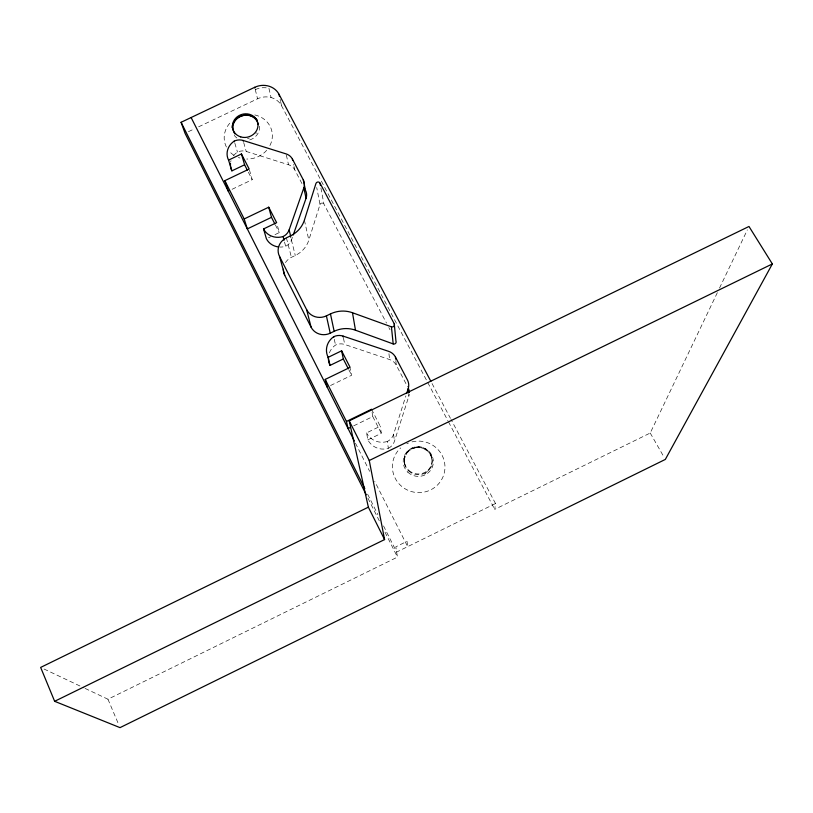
<?xml version="1.0" encoding="UTF-8"?>
<svg xmlns="http://www.w3.org/2000/svg" width="813" height="813" viewBox="0 0 813 813"><rect width="100%" height="100%" fill="white"/><g stroke="black" fill="none" stroke-linecap="round" stroke-linejoin="round"><path stroke-width="0.61" stroke-dasharray="4.07 3.05" d="M717.34 292.67L650.227 433.034L494.711 509.365L495.513 503.532L451.032 419.437M285.454 262.609A14.156 13.354 -14 0 1 291.42 257.335L295.282 255.475A25.803 24.146 -14.7 0 0 308.838 240.12L320.007 204.5L316.724 187.539M371.551 409.244L380.25 426.225L366.561 432.892L367.872 439.853A17.043 16.616 -0.1 0 0 388.34 448.309L387.364 441.459A12.246 11.931 -0.4 0 0 393.583 434.335L405.89 395.88M388.34 448.309A12.043 11.758 0.3 0 0 394.447 441.286L408.817 396.307A11.961 11.565 0 0 0 409.274 394.153M292.406 237.386L291.582 239.754A11.473 10.742 -15 0 1 285.648 246.268A16.23 15.183 -14.9 0 1 280.16 247.061M719.515 288.097L747.35 229.896M432.069 465.859L424.833 474.081M495.513 503.532L396.653 552.047L383.004 524.832M85.131 688.438L107.946 699.221L397.476 557.098L395.809 546.824L407.008 541.336L407.669 546.641L374.752 481.418M353.696 425.839L372.771 416.561L371.958 411.683M367.872 439.853L381.327 433.299L380.25 426.225M330.515 385.525L351.653 375.271L350.322 368.482M268.544 237.742L270.699 236.705M274.997 234.642L279.286 232.579L277.233 224.866M232.112 189.277L252.213 179.673L249.51 170.222M188.443 131.665L194.104 128.972M198.636 126.818L257.558 98.8A18.12 16.514 -14.5 0 1 281.511 105.68L447.922 420.778M417.13 447.201L411.927 448.888L408.685 451.083L406.215 454.091L407.252 452.018L404.711 457.658L404.904 455.941L404.305 461.52L405.016 465.341L404.264 461.428M415.677 447.668C421.886 446.571 427.668 450.087 431.185 455.006L429.63 453.319L431.429 456.794L432.17 460.615L430.626 454.203M233.565 155.74A15.975 14.705 -16.4 0 1 237.477 152.102A11.26 10.366 -16.6 0 1 246.207 151.442L288.534 164.744A11.331 10.478 -13.9 0 1 294.763 169.836L302.812 185.222M329.377 352.872A16.727 16.087 -9.1 0 1 335.535 345.068A11.799 11.341 -9.8 0 1 344.722 344.478L389.61 359.539A11.89 11.453 -2.9 0 1 396.287 365.169L407.526 386.653M44.075 669.038L83.993 687.9M650.227 433.034L664.069 457.221M432.049 383.553L450.432 418.319M448.522 421.906L494.711 509.365M320.922 188.016L323.93 204.093L386.48 323.066M388.848 327.558L390.027 329.793M248.402 172.234L252.213 179.673M275.383 224.957L279.286 232.579M348.868 369.844L351.653 375.271M372.771 416.561L381.327 433.299M355.464 443.187L369.651 471.306M367.649 494.223L377.882 514.629M367.933 498.176L379.295 520.838M384.976 532.169L397.476 557.098M107.946 699.221L118.556 724.231M234.845 143.21L237.477 152.102M243.687 142.539L246.207 151.442M284.54 242.05L285.648 246.268M286.4 237.853L291.42 257.335M291.328 239.693L295.282 255.475M255.252 89.491L257.558 98.8M268.94 88.353L271.054 97.54M286.339 155.09L288.534 164.744M304.397 220.12L308.838 240.12M280.119 99.308L280.434 100.731M280.587 101.442L281.511 105.68M293.584 164.48L293.727 165.161M294.021 166.502L294.763 169.836M334.306 339.346L335.535 345.068M343.482 338.218L344.722 344.478M393.583 434.335L394.447 441.286M388.949 353.696L389.61 359.539M395.829 360.647L396.287 365.169M408.665 394.417L408.817 396.307M256.4 132.773A12.835 11.728 -15.9 0 1 255.892 133.495M249.296 138.108A12.835 11.728 -15.9 0 1 247.518 138.556M259.601 126.208A13.892 12.693 -15.9 0 1 248.89 140.192M236.868 137.966A13.892 12.693 -15.9 0 1 234.276 135.344M255.282 89.633A18.343 16.687 -14.6 0 1 268.117 88.15M320.007 204.5A2.114 1.972 -11.3 0 1 323.93 204.093M254.784 114.938A24.238 22.195 -15.8 0 1 269.56 146.238M266.664 150.334A24.238 22.195 -15.8 0 1 246.735 159.053M239.998 158.027A24.238 22.195 -15.8 0 1 238.402 157.498M233.941 155.273A24.238 22.195 -15.8 0 1 230.14 152.194M226.4 147.011A24.238 22.195 -15.8 0 1 229.957 122.987M412.008 441.886A26.321 25.731 11.5 0 1 444.833 469.711A26.321 25.731 11.5 0 1 407.008 489.843A26.321 25.731 11.5 0 1 400.687 447.922M406.785 443.786A26.321 25.731 11.5 0 1 408.482 443.034M387.364 441.459A17.327 16.87 -0.8 0 1 366.561 432.892M230.689 162.011A15.975 14.705 -16.4 0 1 231.024 160.659M408.827 470.392A13.984 13.658 10.4 0 0 431.845 463.278A13.984 13.658 10.4 0 0 413.868 447.282A13.984 13.658 10.4 0 0 408.827 470.392M408.573 470.859A13.953 13.628 10.5 0 0 431.774 464.477A13.953 13.628 10.5 0 0 414.366 447.963A13.953 13.628 10.5 0 0 408.573 470.859M407.831 472.19A15.091 14.746 10.6 0 0 432.923 465.28A15.091 14.746 10.6 0 0 414.081 447.424A15.091 14.746 10.6 0 0 407.831 472.19"/><path stroke-width="1.22" d="M406.652 393.472L408.197 388.665A12.154 11.738 -0.6 0 0 407.425 379.905L395.464 357.07A12.083 11.626 -3.3 0 0 388.685 351.358L343.066 336.094A11.992 11.504 -10 0 0 333.737 336.704A17.002 16.331 -9.4 0 0 328.157 357.334L330.058 365.393L343.31 358.98L341.623 350.81L328.157 357.334M293.229 235.018L306.054 198.281A11.392 10.579 -13.3 0 0 305.505 190.364L305.231 189.073M284.062 240.221L283.097 236.532A11.656 10.884 -15.1 0 0 289.123 229.927L303.838 187.874A11.565 10.721 -13.4 0 0 303.29 179.846L292.385 159.043A11.514 10.61 -13.9 0 0 286.064 153.891L243.097 140.446A11.443 10.498 -16.6 0 0 234.225 141.127A16.219 14.898 -16.4 0 0 228.555 160.12L231.898 170.852L244.591 164.795L241.451 153.972L228.555 160.12M772.35 263.94L665.329 459.426L120.009 727.635L54.644 701.304L40.65 667.422L368.36 507.17L349.214 420.86L748.986 226.471L772.35 263.94L369.265 460.504L384.579 539.578L54.644 701.304M350.332 427.475L348.086 428.573L346.45 421.449L325.22 379.407L350.098 367.354L341.623 350.81M346.45 421.449L371.551 409.244M279.509 256.39L306.633 309.682A14.807 14.075 -12.1 0 0 326.399 315.861L330.464 313.909A27.439 26.27 -9.5 0 1 352.486 312.741L391.419 326.826L393.187 343.929L355.484 330.2A26.555 25.518 -9 0 0 334.163 331.308L330.23 333.208A14.339 13.679 -11.8 0 1 311.084 327.172L284.763 275.353L279.509 256.39A14.624 13.73 -14.2 0 1 286.4 237.853L290.383 235.933A26.636 24.817 -14.8 0 0 304.397 220.12L315.942 183.494A2.185 2.022 -11.5 0 1 319.997 183.077L394.254 323.828L395.931 341.023A2.195 2.093 -2.7 0 1 393.187 343.929M268.717 207.203L271.481 217.325L247.325 228.91L244.185 218.951L268.717 207.203L276.644 222.66L263.544 228.941L266.4 238.768A16.23 15.183 -14.9 0 0 278.707 246.969M228.768 190.872L228.25 191.116L224.845 180.659L249.174 169.043L241.451 153.972M366.236 494.771L185.039 133.291L181.086 122.296L254.703 87.306A18.394 16.727 -14.6 0 1 279.011 94.267L430.86 381.317M244.591 164.795L247.315 170.1M271.481 217.325L274.824 223.87M343.31 358.98L348.31 368.756M349.214 420.86L369.265 460.504M224.845 180.659L244.185 218.951M191.116 117.529L354.326 440.941M181.086 122.296L364.803 488.552M368.36 507.17L384.579 539.578M234.225 141.127L234.429 141.818M243.097 140.446L243.29 141.147M306.633 309.682L311.084 327.172M325.22 379.407L327.182 387.14M290.383 235.933L290.698 237.193M289.123 229.927L290.658 236.075M254.703 87.306L254.886 88.038M326.399 315.861L330.23 333.208M279.011 94.267L279.489 96.432M292.385 159.043L292.69 160.415M333.737 336.704L333.848 337.243M303.838 187.874L306.054 198.281M330.464 313.909L334.163 331.308M303.29 179.846L303.564 181.177M303.706 181.848L304.265 184.49M304.408 185.151L305.088 188.423M343.066 336.094L343.279 337.161M319.997 183.077L320.454 185.547M352.486 312.741L355.484 330.2M395.464 357.07L395.677 359.122M408.197 388.665L408.543 392.994M234.906 133.891A12.835 11.728 -15.9 0 1 241.034 116.157A12.835 11.728 -15.9 0 1 258.209 124.613M232.071 127.641A13.892 12.693 -15.9 0 1 242.315 115.68A13.892 12.693 -15.9 0 1 257.365 120.334M394.254 323.828A2.266 2.154 -3.5 0 1 391.419 326.826M284.763 275.353A14.156 13.354 -14 0 1 283.402 269.194M283.097 236.532A16.494 15.396 -15 0 1 263.544 228.941M330.058 365.393A16.727 16.087 -9.1 0 1 328.422 357.222M408.522 388.675A11.961 11.565 0 0 1 409.335 392.476M231.898 170.852A15.975 14.705 -16.4 0 1 230.496 163.362M240.699 136.889A12.866 11.748 -15.9 0 0 257.853 123.19A12.866 11.748 -15.9 0 0 237.152 116.838A12.866 11.748 -15.9 0 0 240.699 136.889"/></g></svg>
